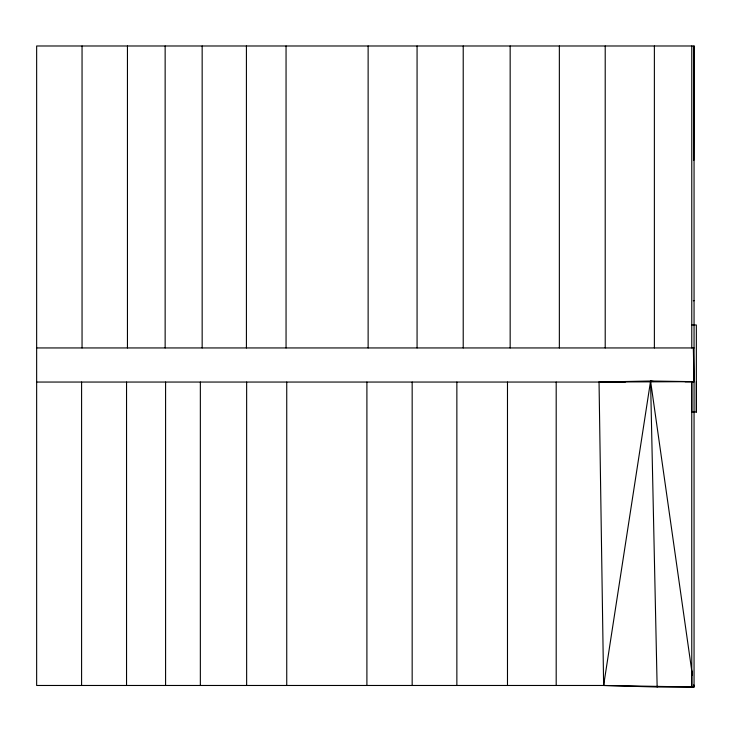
<?xml version="1.0" encoding="UTF-8"?>
<svg xmlns="http://www.w3.org/2000/svg" width="733" height="733" viewBox="0 0 733 733"><rect width="100%" height="100%" fill="white"/><g stroke="black" fill="none" stroke-linecap="round" stroke-linejoin="round"><path stroke-width="1.1" d="M691.769 686.977L691.769 670.897M693.785 160.362L694.059 45.987L36.65 45.987L36.65 685.474L603.625 685.474L694.059 687.013L694.059 45.987M693.336 347.946L694.059 381.664L691.75 381.737L691.769 412.056L696.35 412.056L696.35 324.976L691.769 324.976M696.35 381.664L696.35 412.056M693.757 684.869L694.059 687.013L657.144 687.013L603.625 685.474L599.044 382.049L650.574 381.013L694.059 381.664L685.108 381.737M599.044 382.049L694.059 381.664M693.336 300.732L694.059 300.732M36.65 347.946L694.059 347.946M36.65 382.049L625.258 382.049M653.863 381.526L650.574 381.013L603.625 685.474L603.625 680.902M692.383 675.194L650.574 381.013L657.144 687.013M691.75 381.737L691.769 687.013M691.769 45.987L691.769 347.946M654.377 45.987L654.377 347.946M605.211 45.987L605.211 347.946M559.352 45.987L559.352 347.946M556.191 382.049L556.191 685.474M510.159 45.987L510.159 347.946M507.483 382.049L507.483 685.474M463.219 45.987L463.219 347.946M456.861 382.049L456.861 685.474M417.068 45.987L417.068 347.946M412.166 382.049L412.166 685.474M368.131 45.987L368.131 347.946M366.903 382.049L366.903 685.474M286.74 382.049L286.74 685.474M286.053 45.987L286.053 347.946M246.645 382.049L246.645 685.474M246.416 45.987L246.416 347.946M202.161 45.987L202.161 347.946M200.347 382.049L200.347 685.474M165.585 382.049L165.585 685.474M165.145 45.987L165.145 347.946M127.45 45.987L127.45 347.946M126.543 382.049L126.543 685.474M82.05 45.987L82.05 347.946M81.592 382.049L81.592 685.474"/></g></svg>
